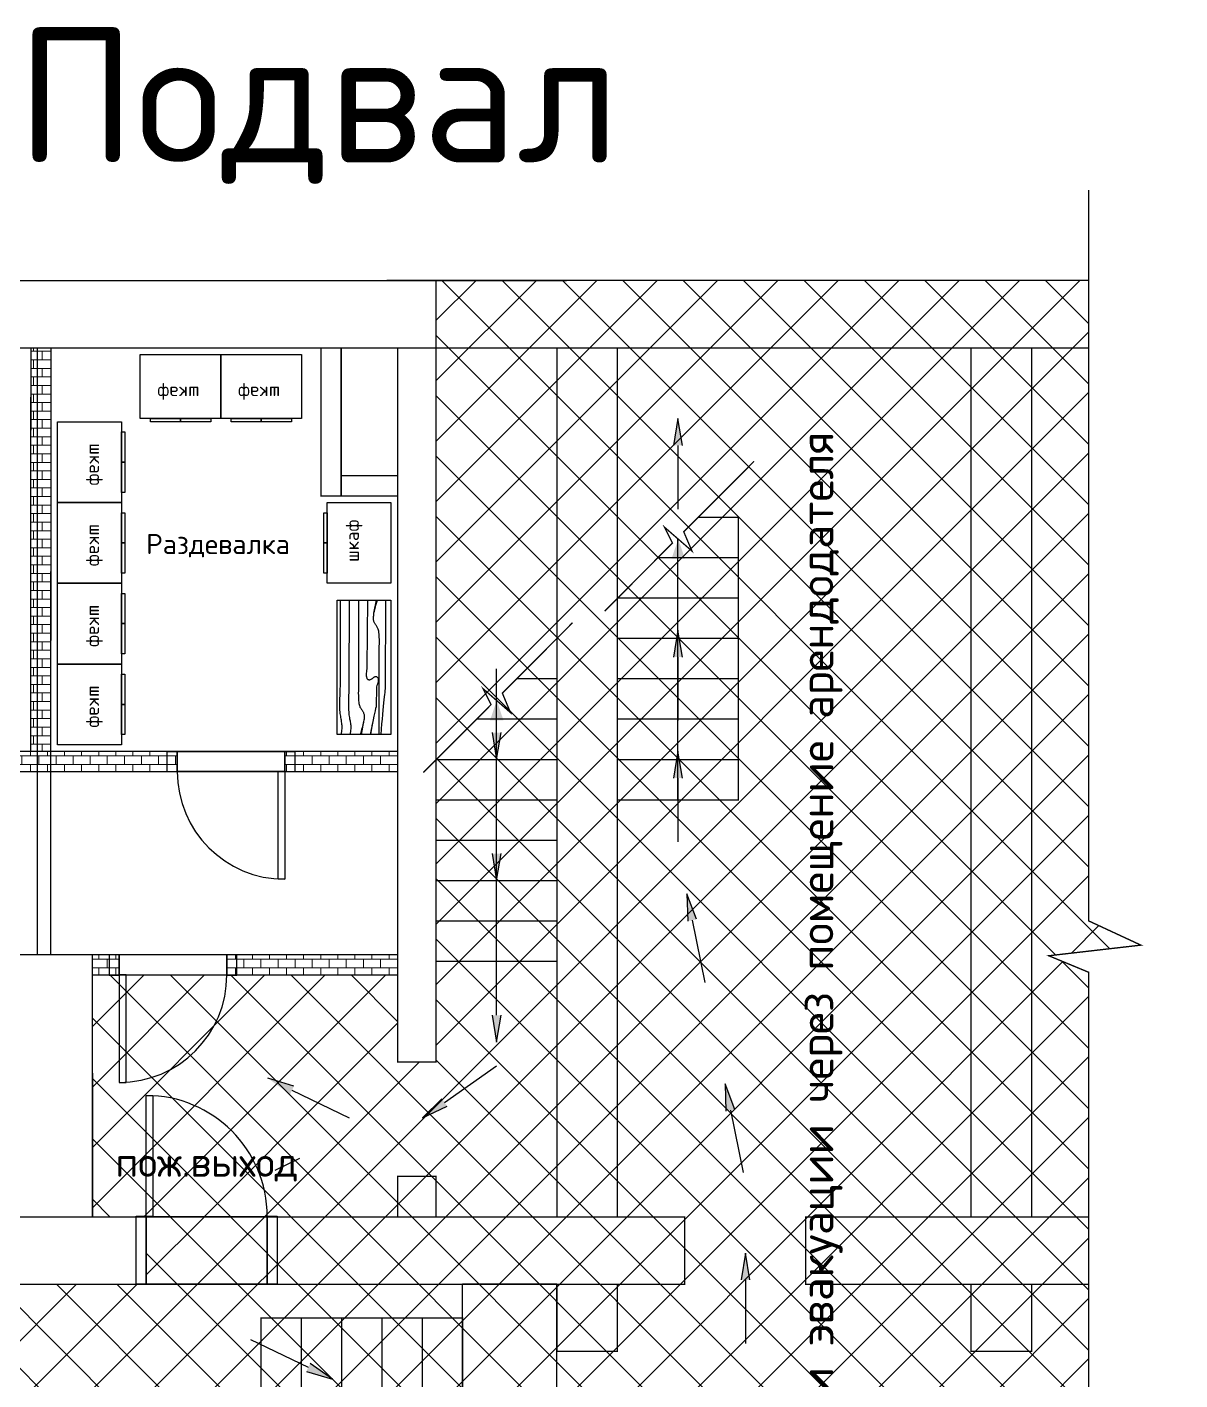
# Model space of a CAD drawing. Extents: x 2032930 to 2119419, y 2254097 to 2318481.
# Drawn here: x 2101666 to 2110241, y 2287647 to 2297705 of the extents above; entities that cross this region are included whole.
import ezdxf

# ---------------------------------------------------------------- set-up
doc = ezdxf.new("R2010")
doc.units = 0
doc.header["$LTSCALE"] = 50
doc.set_wipeout_variables(frame=1)
doc.linetypes.add('[LS] ISO-02 Dashed', pattern=[3.81, 3.048, -0.762])
doc.layers.get('Defpoints').update_dxf_attribs({"linetype": 'CONTINUOUS'})
for name, color, linetype in [('Вспомогательные линии ПП', 7, 'CONTINUOUS'), ('Вспомогательные надписи', 7, 'CONTINUOUS'), ('ДВЕРИ JDA', 86, 'CONTINUOUS'), ('ДВЕРИ СУЩЕСТВУЮЩИЕ', 5, 'CONTINUOUS'), ('ДВЕРИ УСТАНАВЛИВАЕМЫЕ', 86, 'CONTINUOUS'), ('ДВЕРИ_НАПРАВЛЕНИЕ JDA', 86, 'CONTINUOUS'), ('Лестница-пандус-разгрузка существующие', 250, 'CONTINUOUS'), ('Наименование помещений', 7, 'CONTINUOUS'), ('Оборудование ПП', 7, 'CONTINUOUS'), ('ПОКУПАТЕЛЬСКИЕ ПОТОКИ', 7, 'CONTINUOUS'), ('ПРОЕМЫ JDA', 7, 'CONTINUOUS'), ('Стены возводимые', 1, 'CONTINUOUS')]:
    doc.layers.add(name, color=color, linetype=linetype)
doc.layers.add('Стены обмер', color=250, linetype='CONTINUOUS', lineweight=20)
doc.layers.add('Территория собственника', color=7, linetype='CONTINUOUS', lineweight=18)
doc.styles.get("Standard").update_dxf_attribs({"font": 'isocpeur.ttf'})

# ---------------------------------------------------------------- blocks, each defined once
blk = doc.blocks.new('*U672')
at = {"layer": 'Оборудование ПП', "color": 17, "linetype": 'ByBlock', "true_color": 0x78442b}
for p, q in [((0, 400), (1000, 400)), ((0, 0), (0, 400)), ((1000, 400), (1000, 0)), ((1000, 0), (0, 0))]:
    blk.add_line(p, q, dxfattribs=at)
at = {"layer": 'Оборудование ПП', "color": 17, "linetype": 'Continuous', "true_color": 0x78442b}
for p, q in [((34, 367), (0, 370)), ((34, 300), (0, 304)), ((24, 368), (14, 369)), ((24, 301), (14, 302)), ((43, 366), (34, 367)), ((52, 366), (43, 366)), ((61, 366), (52, 366)), ((70, 366), (61, 366)), ((78, 367), (70, 366)), ((86, 368), (78, 367)), ((94, 369), (86, 368)), ((94, 302), (86, 301)), ((102, 370), (94, 369)), ((102, 303), (94, 302)), ((110, 371), (102, 370)), ((110, 305), (102, 303)), ((118, 373), (110, 371)), ((118, 307), (110, 305)), ((127, 375), (118, 373)), ((127, 308), (118, 307)), ((137, 376), (127, 375)), ((137, 310), (127, 308)), ((147, 378), (137, 376)), ((147, 312), (137, 310)), ((158, 380), (147, 378)), ((158, 313), (147, 312)), ((170, 381), (158, 380)), ((170, 314), (158, 313)), ((183, 382), (170, 381)), ((183, 315), (170, 314)), ((197, 383), (183, 382)), ((197, 316), (183, 315)), ((213, 383), (197, 383)), ((213, 316), (197, 316)), ((230, 383), (213, 383)), ((230, 316), (213, 316)), ((249, 383), (230, 383)), ((249, 316), (230, 316)), ((269, 382), (249, 383)), ((269, 316), (249, 316)), ((290, 381), (269, 382)), ((290, 315), (269, 316)), ((313, 380), (290, 381)), ((313, 314), (290, 315)), ((337, 379), (313, 380)), ((337, 313), (313, 314)), ((363, 378), (337, 379)), ((363, 312), (337, 313)), ((1000, 377), (363, 378)), ((1000, 310), (363, 312)), ((38, 218), (0, 227)), ((98, 203), (0, 222)), ((23, 221), (5, 226)), ((43, 299), (34, 300)), ((51, 214), (38, 218)), ((52, 299), (43, 299)), ((62, 211), (51, 214)), ((61, 299), (52, 299)), ((70, 299), (61, 299)), ((72, 209), (62, 211)), ((78, 300), (70, 299)), ((81, 206), (72, 209)), ((86, 301), (78, 300)), ((90, 204), (81, 206)), ((107, 201), (98, 203)), ((115, 200), (107, 201)), ((155, 201), (149, 200)), ((160, 203), (155, 201)), ((165, 204), (160, 203)), ((169, 206), (165, 204)), ((173, 208), (169, 206)), ((177, 211), (173, 208)), ((181, 213), (177, 211)), ((184, 216), (181, 213)), ((188, 219), (184, 216)), ((192, 222), (188, 219)), ((196, 224), (192, 222)), ((200, 227), (196, 224)), ((205, 230), (200, 227)), ((211, 232), (205, 230)), ((217, 234), (211, 232)), ((224, 236), (217, 234)), ((232, 238), (224, 236)), ((242, 239), (232, 238)), ((252, 240), (242, 239)), ((264, 241), (252, 240)), ((277, 242), (264, 241)), ((291, 242), (277, 242)), ((307, 243), (291, 242)), ((325, 242), (307, 243)), ((343, 242), (325, 242)), ((363, 241), (343, 242)), ((1000, 240), (363, 241)), ((110, 133), (0, 155)), ((45, 145), (4, 153)), ((80, 139), (45, 145)), ((136, 127), (110, 133)), ((122, 200), (115, 200)), ((130, 199), (122, 200)), ((137, 199), (130, 199)), ((158, 122), (136, 127)), ((143, 199), (137, 199)), ((149, 200), (143, 199)), ((177, 118), (158, 122)), ((193, 114), (177, 118)), ((206, 110), (193, 114)), ((356, 107), (206, 110)), ((366, 104), (356, 107)), ((375, 101), (366, 104)), ((383, 98), (375, 101)), ((409, 166), (408, 163)), ((408, 163), (408, 160)), ((408, 160), (408, 157)), ((408, 157), (409, 154)), ((410, 169), (409, 166)), ((409, 154), (410, 151)), ((411, 171), (410, 169)), ((410, 151), (412, 147)), ((413, 174), (411, 171)), ((412, 147), (414, 144)), ((416, 176), (413, 174)), ((414, 144), (416, 141)), ((418, 178), (416, 176)), ((416, 141), (418, 138)), ((422, 179), (418, 178)), ((418, 138), (421, 135)), ((421, 135), (423, 132)), ((426, 181), (422, 179)), ((423, 132), (425, 129)), ((425, 129), (427, 126)), ((428, 103), (425, 100)), ((430, 182), (426, 181)), ((427, 126), (429, 122)), ((430, 105), (428, 103)), ((429, 122), (430, 119)), ((436, 183), (430, 182)), ((430, 119), (431, 116)), ((431, 108), (430, 105)), ((431, 116), (432, 113)), ((432, 113), (431, 111)), ((431, 111), (431, 108)), ((442, 183), (436, 183)), ((449, 183), (442, 183)), ((457, 183), (449, 183)), ((467, 182), (457, 183)), ((477, 181), (467, 182)), ((489, 180), (477, 181)), ((503, 178), (489, 180)), ((1000, 175), (503, 178)), ((795, 99), (800, 102)), ((800, 102), (804, 104)), ((804, 104), (808, 107)), ((808, 107), (812, 110)), ((812, 110), (816, 113)), ((816, 113), (819, 115)), ((819, 115), (823, 118)), ((823, 118), (827, 120)), ((827, 120), (831, 122)), ((831, 122), (835, 124)), ((835, 124), (840, 126)), ((840, 126), (845, 128)), ((845, 128), (851, 129)), ((851, 129), (857, 129)), ((857, 129), (863, 130)), ((863, 130), (870, 130)), ((870, 130), (878, 129)), ((878, 129), (885, 128)), ((885, 128), (893, 127)), ((893, 127), (902, 126)), ((902, 126), (1000, 107)), ((910, 124), (919, 122)), ((919, 122), (928, 120)), ((928, 120), (938, 118)), ((938, 118), (949, 115)), ((949, 115), (962, 111)), ((962, 111), (1000, 101)), ((977, 107), (995, 103)), ((0, 88), (637, 87)), ((41, 72), (0, 76)), ((79, 69), (41, 72)), ((115, 66), (79, 69)), ((149, 63), (115, 66)), ((181, 61), (149, 63)), ((210, 58), (181, 61)), ((236, 55), (210, 58)), ((259, 53), (236, 55)), ((280, 50), (259, 53)), ((298, 48), (280, 50)), ((314, 46), (298, 48)), ((329, 44), (314, 46)), ((341, 42), (329, 44)), ((1000, 40), (341, 42)), ((389, 96), (383, 98)), ((395, 95), (389, 96)), ((400, 94), (395, 95)), ((405, 94), (400, 94)), ((410, 94), (405, 94)), ((415, 95), (410, 94)), ((419, 96), (415, 95)), ((422, 98), (419, 96)), ((425, 100), (422, 98)), ((637, 87), (657, 87)), ((657, 87), (675, 86)), ((675, 86), (693, 86)), ((693, 86), (709, 86)), ((709, 86), (723, 87)), ((723, 87), (736, 87)), ((736, 87), (748, 88)), ((748, 88), (758, 90)), ((758, 90), (768, 91)), ((768, 91), (776, 93)), ((776, 93), (783, 95)), ((783, 95), (789, 97)), ((789, 97), (795, 99))]:
    blk.add_line(p, q, dxfattribs=at)
blk = doc.blocks.new('*U83')
at = {"layer": 'Оборудование ПП', "color": 6}
for points in [[(-500, 300), (-500, 525), (-475, 525), (-475, 300)], [(-500, 75), (-500, 300), (-475, 300), (-475, 75)]]:
    blk.add_lwpolyline(points, close=True, dxfattribs=at)
blk.add_lwpolyline([(-475, 0), (-475, 600), (0, 600), (0, 0), (-475, 0)], dxfattribs=at)
at = {"layer": 'Оборудование ПП', "color": 7, "insert": (-275, 316), "char_height": 100, "width": 395.07, "attachment_point": 5, "rotation": 90}
blk.add_mtext('шкаф', dxfattribs=at)
blk = doc.blocks.new('*U695')
at = {"color": 7, "true_color": 0xf2f2f2}
blk.add_wipeout([(0, 0), (-800, 0), (-800, 150), (0, 150)], dxfattribs=at).dxf.layer = 'Defpoints'
at = {"layer": 'ДВЕРИ JDA'}
for p, q in [((-800, 0), (-800, 150)), ((0, 0), (0, 150))]:
    blk.add_line(p, q, dxfattribs=at)
at = {"layer": 'ДВЕРИ JDA', "color": 76}
for points in [[(-800, 150), (-800, -2), (-875, -2), (-875, 150)], [(75, 150), (75, -2), (0, -2), (0, 150)], [(0, 0), (0, -800), (-50, -800), (-50, 0)]]:
    blk.add_lwpolyline(points, close=True, dxfattribs=at)
at = {"layer": 'ДВЕРИ_НАПРАВЛЕНИЕ JDA', "color": 76}
blk.add_arc((0, 0), 800, 180, 270, dxfattribs=at)
at = {"layer": 'ПРОЕМЫ JDA', "transparency": 33554457}
blk.add_lwpolyline([(0, 0), (-800, 0), (-800, 150), (0, 150)], close=True, dxfattribs=at)
blk = doc.blocks.new('*U699')
at = {"color": 7, "true_color": 0xf2f2f2}
blk.add_wipeout([(0, 0), (800, 0), (800, 150), (0, 150)], dxfattribs=at).dxf.layer = 'Defpoints'
at = {"layer": 'ДВЕРИ JDA'}
for p, q in [((0, 0), (0, 150)), ((800, 0), (800, 150))]:
    blk.add_line(p, q, dxfattribs=at)
at = {"layer": 'ДВЕРИ JDA', "color": 76}
for points in [[(-75, 150), (-75, -2), (0, -2), (0, 150)], [(800, 150), (800, -2), (875, -2), (875, 150)], [(0, 0), (0, -800), (50, -800), (50, 0)]]:
    blk.add_lwpolyline(points, close=True, dxfattribs=at)
at = {"layer": 'ДВЕРИ_НАПРАВЛЕНИЕ JDA', "color": 76}
blk.add_arc((0, 0), 800, 270, 0, dxfattribs=at)
at = {"layer": 'ПРОЕМЫ JDA', "transparency": 33554457}
blk.add_lwpolyline([(0, 0), (800, 0), (800, 150), (0, 150)], close=True, dxfattribs=at)
blk = doc.blocks.new('*U707')
at = {"color": 7, "true_color": 0xf2f2f2}
blk.add_wipeout([(0, 0), (900, 0), (900, -503), (0, -503)], dxfattribs=at).dxf.layer = 'Defpoints'
at = {"layer": 'ДВЕРИ JDA', "color": 18, "true_color": 0x000000}
for p, q in [((0, 0), (0, -503)), ((900, 0), (900, -503))]:
    blk.add_line(p, q, dxfattribs=at)
for points in [[(0, 0), (0, 900), (50, 900), (50, 0)], [(-75, -503), (-75, 2), (0, 2), (0, -503)], [(900, -503), (900, 2), (975, 2), (975, -503)]]:
    blk.add_lwpolyline(points, close=True, dxfattribs=at)
at = {"layer": 'ДВЕРИ_НАПРАВЛЕНИЕ JDA', "color": 18, "true_color": 0x000000}
blk.add_arc((0, 0), 900, 0, 90, dxfattribs=at)
at = {"layer": 'ПРОЕМЫ JDA', "transparency": 33554457}
blk.add_lwpolyline([(0, 0), (900, 0), (900, -503), (0, -503)], close=True, dxfattribs=at)
blk = doc.blocks.new('*U716')
at = {"layer": 'Вспомогательные линии ПП'}
for p, q in [((300, -950), (0, -950)), ((600, -950), (300, -950)), ((900, -950), (600, -950)), ((1200, -950), (900, -950)), ((1500, -950), (1200, -950))]:
    blk.add_line(p, q, dxfattribs=at)
blk.add_solid([(146, -900), (146, -1000), (0, -950)], dxfattribs=at)
at = {"layer": 'Лестница-пандус-разгрузка существующие', "const_width": 10}
for points in [[(300, 0), (0, 0), (0, -1899), (300, -1899), (300, 0)], [(600, 0), (300, 0), (300, -1899), (600, -1899), (600, 0)], [(900, 0), (600, 0), (600, -1899), (900, -1899), (900, 0)], [(1200, 0), (900, 0), (900, -1899), (1200, -1899), (1200, 0)], [(1500, 0), (1200, 0), (1200, -1899), (1500, -1899), (1500, 0)]]:
    blk.add_lwpolyline(points, dxfattribs=at)
blk = doc.blocks.new('*U718')
at = {"layer": 'Лестница-пандус-разгрузка существующие'}
for p, q in [((0, 3), (0, 2152)), ((702, 2152), (0, 2152)), ((702, 3), (702, 2152)), ((0, 3), (702, 3))]:
    blk.add_line(p, q, dxfattribs=at)

msp = doc.modelspace()

# ---------------------------------------------------------------- hatches: boundary and pattern name
at = {"layer": 'Стены обмер'}
h = msp.add_hatch(dxfattribs=at)
h.set_pattern_fill('BRICK', color=1, scale=10)
h.set_pattern_definition([(0, (180458.37, 1166.63), (0, 63.5), []), (90, (180458.37, 1166.63), (-127, 8e-15), [63.5, -63.5]), (90, (180521.87, 1166.63), (-127, 8e-15), [-63.5, 63.5])])
h.paths.add_polyline_path([(2101693, 2292320), (2101694, 2295320), (2101844, 2295320), (2101842, 2292320)])
h = msp.add_hatch(dxfattribs=at)
h.set_pattern_fill('BRICK', color=1, scale=10)
h.set_pattern_definition([(0, (183038.31, 1016.646), (0, 63.5), []), (90, (183038.31, 1016.65), (-127, 8e-15), [63.5, -63.5]), (90, (183101.81, 1016.65), (-127, 8e-15), [-63.5, 63.5])])
h.paths.add_polyline_path([(2098792, 2292170), (2098792, 2292320), (2104422, 2292320), (2104422, 2292170)])
h = msp.add_hatch(dxfattribs=at)
h.set_pattern_fill('BRICK', color=1, scale=10)
h.set_pattern_definition([(0, (183038.31, -494.694), (0, 63.5), []), (90, (183038.31, -494.69), (-127, 8e-15), [63.5, -63.5]), (90, (183101.81, -494.69), (-127, 8e-15), [-63.5, 63.5])])
h.paths.add_polyline_path([(2102152, 2290659), (2102152, 2290809), (2104422, 2290809), (2104422, 2290659)])

# ---------------------------------------------------------------- linework, layer by layer
at = {"layer": 'Вспомогательные линии ПП'}
for p, q in [((2106507, 2293760), (2106507, 2293900)), ((2106507, 2293460), (2106507, 2293760)), ((2106507, 2293460), (2106507, 2293760)), ((2106507, 2293160), (2106507, 2293460)), ((2106507, 2292860), (2106507, 2293160)), ((2106507, 2292560), (2106507, 2292860)), ((2105157, 2292560), (2105157, 2292699)), ((2105157, 2292260), (2105157, 2292560)), ((2105157, 2292260), (2105157, 2292560)), ((2106507, 2292260), (2106507, 2292560)), ((2105157, 2291960), (2105157, 2292260)), ((2106507, 2291960), (2106507, 2292260)), ((2105157, 2291660), (2105157, 2291960)), ((2105157, 2291360), (2105157, 2291660)), ((2105157, 2291060), (2105157, 2291360)), ((2105157, 2290760), (2105157, 2291060))]:
    msp.add_line(p, q, dxfattribs=at)
at = {"layer": 'Вспомогательные линии ПП', "color": 1, "linetype": '[LS] ISO-02 Dashed', "const_width": 10}
msp.add_lwpolyline([(2101743, 2295320), (2101843, 2295320), (2101842, 2290809), (2101742, 2290809)], close=True, dxfattribs=at)
at = {"layer": 'Вспомогательные линии ПП'}
for points in [[(2106559, 2293752), (2106459, 2293752), (2106509, 2293898)], [(2105209, 2292552), (2105109, 2292552), (2105159, 2292698)]]:
    msp.add_solid(points, dxfattribs=at)
at = {"layer": 'Лестница-пандус-разгрузка существующие', "const_width": 10}
for points in [[(2106957, 2293760), (2106957, 2294060), (2106657, 2294060)], [(2106358, 2293760), (2106957, 2293760)], [(2106957, 2293460), (2106957, 2293760), (2106358, 2293760)], [(2106957, 2293160), (2106957, 2293460), (2106057, 2293460), (2106057, 2293160), (2106957, 2293160)], [(2106059, 2293460), (2106957, 2293460)], [(2106957, 2292860), (2106957, 2293160), (2106057, 2293160), (2106057, 2292860), (2106957, 2292860)], [(2105607, 2292560), (2105607, 2292860), (2105308, 2292860)], [(2106957, 2292560), (2106957, 2292860), (2106057, 2292860), (2106057, 2292560), (2106957, 2292560)], [(2105009, 2292560), (2105607, 2292560)], [(2105607, 2292260), (2105607, 2292560), (2105009, 2292560)], [(2106957, 2292260), (2106957, 2292560), (2106057, 2292560), (2106057, 2292260), (2106957, 2292260)], [(2105607, 2291960), (2105607, 2292260), (2104707, 2292260), (2104707, 2291960), (2105607, 2291960)], [(2104710, 2292260), (2105607, 2292260)], [(2106957, 2291960), (2106957, 2292260), (2106057, 2292260), (2106057, 2291960), (2106957, 2291960)], [(2105607, 2291660), (2105607, 2291960), (2104707, 2291960), (2104707, 2291660), (2105607, 2291660)], [(2105607, 2291360), (2105607, 2291660), (2104707, 2291660), (2104707, 2291360), (2105607, 2291360)], [(2105607, 2291060), (2105607, 2291360), (2104707, 2291360), (2104707, 2291060), (2105607, 2291060)], [(2105607, 2290760), (2105607, 2291060), (2104707, 2291060), (2104707, 2290760), (2105607, 2290760)]]:
    msp.add_lwpolyline(points, dxfattribs=at)
at = {"layer": 'ПОКУПАТЕЛЬСКИЕ ПОТОКИ', "color": 1}
for p, q in [((2106507, 2294795), (2106474, 2294595)), ((2106540, 2294595), (2106507, 2294795)), ((2106540, 2294595), (2106507, 2294795)), ((2106507, 2293222), (2106474, 2293022)), ((2106507, 2293222), (2106474, 2293022)), ((2106540, 2293022), (2106507, 2293222)), ((2106540, 2293022), (2106507, 2293222)), ((2105124, 2292460), (2105157, 2292260)), ((2105124, 2292460), (2105157, 2292260)), ((2105157, 2292260), (2105191, 2292460)), ((2105157, 2292260), (2105191, 2292460)), ((2106507, 2292322), (2106474, 2292122)), ((2106507, 2292322), (2106474, 2292122)), ((2106540, 2292122), (2106507, 2292322)), ((2106540, 2292122), (2106507, 2292322)), ((2105124, 2291560), (2105157, 2291360)), ((2105124, 2291560), (2105157, 2291360)), ((2105157, 2291360), (2105191, 2291560)), ((2105157, 2291360), (2105191, 2291560)), ((2106645, 2291072), (2106573, 2291261)), ((2106573, 2291261), (2106580, 2291059)), ((2106645, 2291072), (2106573, 2291261)), ((2106573, 2291261), (2106580, 2291059)), ((2105124, 2290359), (2105157, 2290159)), ((2105124, 2290359), (2105157, 2290159)), ((2105157, 2290159), (2105191, 2290359)), ((2105157, 2290159), (2105191, 2290359)), ((2103651, 2289832), (2103457, 2289890)), ((2106930, 2289659), (2106858, 2289849)), ((2106858, 2289849), (2106864, 2289646)), ((2106930, 2289659), (2106858, 2289849)), ((2106858, 2289849), (2106864, 2289646)), ((2104751, 2289737), (2104607, 2289595)), ((2104751, 2289737), (2104607, 2289595)), ((2104607, 2289595), (2104790, 2289683)), ((2104607, 2289595), (2104790, 2289683)), ((2107009, 2288591), (2106976, 2288391)), ((2107009, 2288591), (2106976, 2288391)), ((2107042, 2288391), (2107009, 2288591)), ((2107042, 2288391), (2107009, 2288591)), ((2103743, 2287710), (2103938, 2287653)), ((2103743, 2287710), (2103938, 2287653)), ((2103938, 2287653), (2103772, 2287770)), ((2103938, 2287653), (2103772, 2287770))]:
    msp.add_line(p, q, dxfattribs=at)
for points in [[(2106507, 2294595), (2106507, 2294122)], [(2106507, 2293022), (2106507, 2292549)], [(2105157, 2292460), (2105157, 2292933)], [(2106507, 2292122), (2106507, 2291649)], [(2105157, 2291560), (2105157, 2292033)], [(2106613, 2291065), (2106706, 2290601)], [(2105157, 2290359), (2105157, 2290833)], [(2104771, 2289710), (2105157, 2289983)], [(2103636, 2289802), (2104062, 2289595)], [(2106897, 2289653), (2106991, 2289189)], [(2107009, 2288391), (2107009, 2287918)], [(2103758, 2287740), (2103331, 2287945)]]:
    msp.add_lwpolyline(points, dxfattribs=at)
for points in [[(2106474, 2294595), (2106507, 2294795), (2106540, 2294595)], [(2106474, 2294595), (2106507, 2294795), (2106540, 2294595)], [(2106474, 2293022), (2106507, 2293222), (2106540, 2293022)], [(2106474, 2293022), (2106507, 2293222), (2106540, 2293022)], [(2105191, 2292460), (2105157, 2292260), (2105124, 2292460)], [(2105191, 2292460), (2105157, 2292260), (2105124, 2292460)], [(2106474, 2292122), (2106507, 2292322), (2106540, 2292122)], [(2106474, 2292122), (2106507, 2292322), (2106540, 2292122)], [(2105191, 2291560), (2105157, 2291360), (2105124, 2291560)], [(2105191, 2291560), (2105157, 2291360), (2105124, 2291560)], [(2106580, 2291059), (2106573, 2291261), (2106645, 2291072)], [(2106580, 2291059), (2106573, 2291261), (2106645, 2291072)], [(2105191, 2290359), (2105157, 2290159), (2105124, 2290359)], [(2105191, 2290359), (2105157, 2290159), (2105124, 2290359)], [(2106864, 2289646), (2106858, 2289849), (2106930, 2289659)], [(2106864, 2289646), (2106858, 2289849), (2106930, 2289659)], [(2104790, 2289683), (2104607, 2289595), (2104751, 2289737)], [(2104790, 2289683), (2104607, 2289595), (2104751, 2289737)], [(2106976, 2288391), (2107009, 2288591), (2107042, 2288391)], [(2106976, 2288391), (2107009, 2288591), (2107042, 2288391)], [(2103772, 2287770), (2103938, 2287653), (2103743, 2287710)], [(2103772, 2287770), (2103938, 2287653), (2103743, 2287710)]]:
    msp.add_solid(points, dxfattribs=at)
at = {"layer": 'Стены возводимые', "const_width": 10}
for points in [[(2101693, 2292320), (2101694, 2295320), (2101844, 2295320), (2101842, 2292320)], [(2098792, 2292170), (2098792, 2292320), (2104422, 2292320), (2104422, 2292170)], [(2102152, 2290659), (2102152, 2290809), (2104422, 2290809), (2104422, 2290659)]]:
    msp.add_lwpolyline(points, close=True, dxfattribs=at)
at = {"layer": 'Стены обмер', "color": 7, "const_width": 10}
for points in [[(2109562, 2295822), (2109562, 2295320), (2097790, 2295320), (2097790, 2295820)], [(2103852, 2294220), (2103852, 2295320), (2104002, 2295320), (2104002, 2294220)], [(2104422, 2290010), (2104422, 2295320), (2104707, 2295320), (2104707, 2290010)], [(2105607, 2288860), (2105607, 2295320), (2106057, 2295320), (2106057, 2288860)], [(2108687, 2288859), (2108687, 2295319), (2109137, 2295319), (2109137, 2288859)], [(2104002, 2294220), (2104002, 2294370), (2104422, 2294370), (2104422, 2294220)], [(2101363, 2288859), (2101362, 2290809), (2102152, 2290809), (2102153, 2288859)], [(2104422, 2288860), (2104422, 2289160), (2104707, 2289160), (2104707, 2288860)], [(2109562, 2288358), (2107457, 2288358), (2107457, 2288860), (2109562, 2288860)], [(2105607, 2287859), (2105607, 2288359), (2106057, 2288359), (2106057, 2287859)], [(2108687, 2287859), (2108687, 2288359), (2109137, 2288359), (2109137, 2287859)]]:
    msp.add_lwpolyline(points, close=True, dxfattribs=at)
for points in [[(2105962, 2293363), (2106466, 2293869), (2106408, 2293986), (2106611, 2293810), (2106550, 2293953), (2107073, 2294477)], [(2104613, 2292163), (2105117, 2292668), (2105058, 2292786), (2105261, 2292609), (2105201, 2292753), (2105723, 2293277)]]:
    msp.add_lwpolyline(points, dxfattribs=at)

# ---------------------------------------------------------------- block references
at = {"layer": 'ДВЕРИ СУЩЕСТВУЮЩИЕ'}
msp.add_blockref('*U707', (2102552, 2288862), dxfattribs=at)
at = {"layer": 'Лестница-пандус-разгрузка существующие'}
msp.add_blockref('*U718', (2104905, 2286207), dxfattribs=at)
at = {"layer": 'Лестница-пандус-разгрузка существующие', "rotation": 180}
msp.add_blockref('*U716', (2104905, 2286210), dxfattribs=at)
at = {"layer": 'Оборудование ПП', "lineweight": -2}
for p, rotation in [((2103108, 2295270), 89.99999999999999), ((2103708, 2295270), 90), ((2101893, 2294770), 180), ((2101893, 2294170), 180), ((2101893, 2293570), 180), ((2101893, 2292970), 180)]:
    msp.add_blockref('*U83', p, dxfattribs=dict(at, rotation=rotation))
msp.add_blockref('*U83', (2104372, 2293570), dxfattribs=at)
at = {"layer": 'Оборудование ПП', "linetype": 'ByBlock', "rotation": 90}
msp.add_blockref('*U672', (2104372, 2292445), dxfattribs=at)

# ---------------------------------------------------------------- texts
at = {"layer": 'Вспомогательные надписи', "color": 0, "lineweight": -2, "insert": (2103831, 2297119), "char_height": 1000, "width": 17282.21, "attachment_point": 5}
msp.add_mtext('Подвал', dxfattribs=at)
at = {"layer": 'Наименование помещений', "color": 1, "lineweight": -2, "insert": (2107572, 2290838), "char_height": 250, "width": 13207.63, "attachment_point": 5, "rotation": 90}
msp.add_mtext('Пути эвакуации через помещение арендодателя', dxfattribs=at)
at = {"layer": 'Наименование помещений', "color": 0, "lineweight": -2, "insert": (2103086, 2293850), "char_height": 150, "width": 2143.3, "attachment_point": 5}
msp.add_mtext('Раздевалка', dxfattribs=at)

# ---------------------------------------------------------------- next in the draw order: linework, layer by layer
at = {"layer": 'ПОКУПАТЕЛЬСКИЕ ПОТОКИ', "color": 1}
msp.add_line((2103511, 2289207), (2103694, 2289295), dxfattribs=at)
msp.add_line((2103511, 2289207), (2103694, 2289295), dxfattribs=at)
msp.add_solid([(2103622, 2289772), (2103457, 2289890), (2103651, 2289832)], dxfattribs=at)
msp.add_solid([(2103622, 2289772), (2103457, 2289890), (2103651, 2289832)], dxfattribs=at)
at = {"layer": 'Стены обмер', "color": 7, "const_width": 10}
msp.add_lwpolyline([(2106557, 2288358), (2097790, 2288359), (2097790, 2288860), (2106557, 2288860)], close=True, dxfattribs=at)

# ---------------------------------------------------------------- next in the draw order: block references
at = {"layer": 'ДВЕРИ УСТАНАВЛИВАЕМЫЕ'}
for name, p in [('*U695', (2103583, 2292170)), ('*U699', (2102352, 2290659))]:
    msp.add_blockref(name, p, dxfattribs=at)

# ---------------------------------------------------------------- next in the draw order: texts
at = {"layer": 'Вспомогательные надписи', "color": 0, "lineweight": -2, "insert": (2103002, 2289250), "char_height": 220, "width": 2014.39, "attachment_point": 5}
msp.add_mtext('пож.выход', dxfattribs=at)

# ---------------------------------------------------------------- next in the draw order: hatches: boundary and pattern name
at = {"layer": 'Территория собственника'}
h = msp.add_hatch(dxfattribs=at)
h.set_pattern_fill('ANSI37', color=256, scale=100)
h.set_pattern_definition([(45, (201287.9, 115.82), (-224.506403, 224.506403), []), (135, (201287.9, 115.82), (-224.506403, -224.506403), [])])
h.paths.add_polyline_path([(2097790, 2296556), (2097778, 2290762), (2098391, 2290452), (2097166, 2290360), (2097778, 2290165), (2097778, 2285239), (2097790, 2286210), (2110241, 2286210), (2109562, 2286210), (2109562, 2285239), (2109562, 2290678), (2109265, 2290801), (2109950, 2290880), (2109562, 2291060), (2109562, 2296494), (2109562, 2295822), (2104707, 2295821), (2104707, 2290010), (2104422, 2290010), (2104422, 2290659), (2102152, 2290658), (2102152, 2288860), (2102552, 2288860), (2102552, 2288358), (2098455, 2288359), (2098507, 2295320), (2097790, 2295320)])

# ---------------------------------------------------------------- next in the draw order: linework, layer by layer
at = {"layer": 'Территория собственника', "const_width": 10}
msp.add_lwpolyline([(2109562, 2285239), (2109562, 2290678), (2109265, 2290801), (2109950, 2290880), (2109562, 2291060), (2109562, 2296494), (2109562, 2295822), (2104707, 2295821), (2104707, 2290010), (2104422, 2290010), (2104422, 2290659), (2102152, 2290658), (2102152, 2288860), (2102552, 2288860), (2102552, 2288358), (2098455, 2288359)], dxfattribs=at)

doc.saveas('drawing.dxf')
